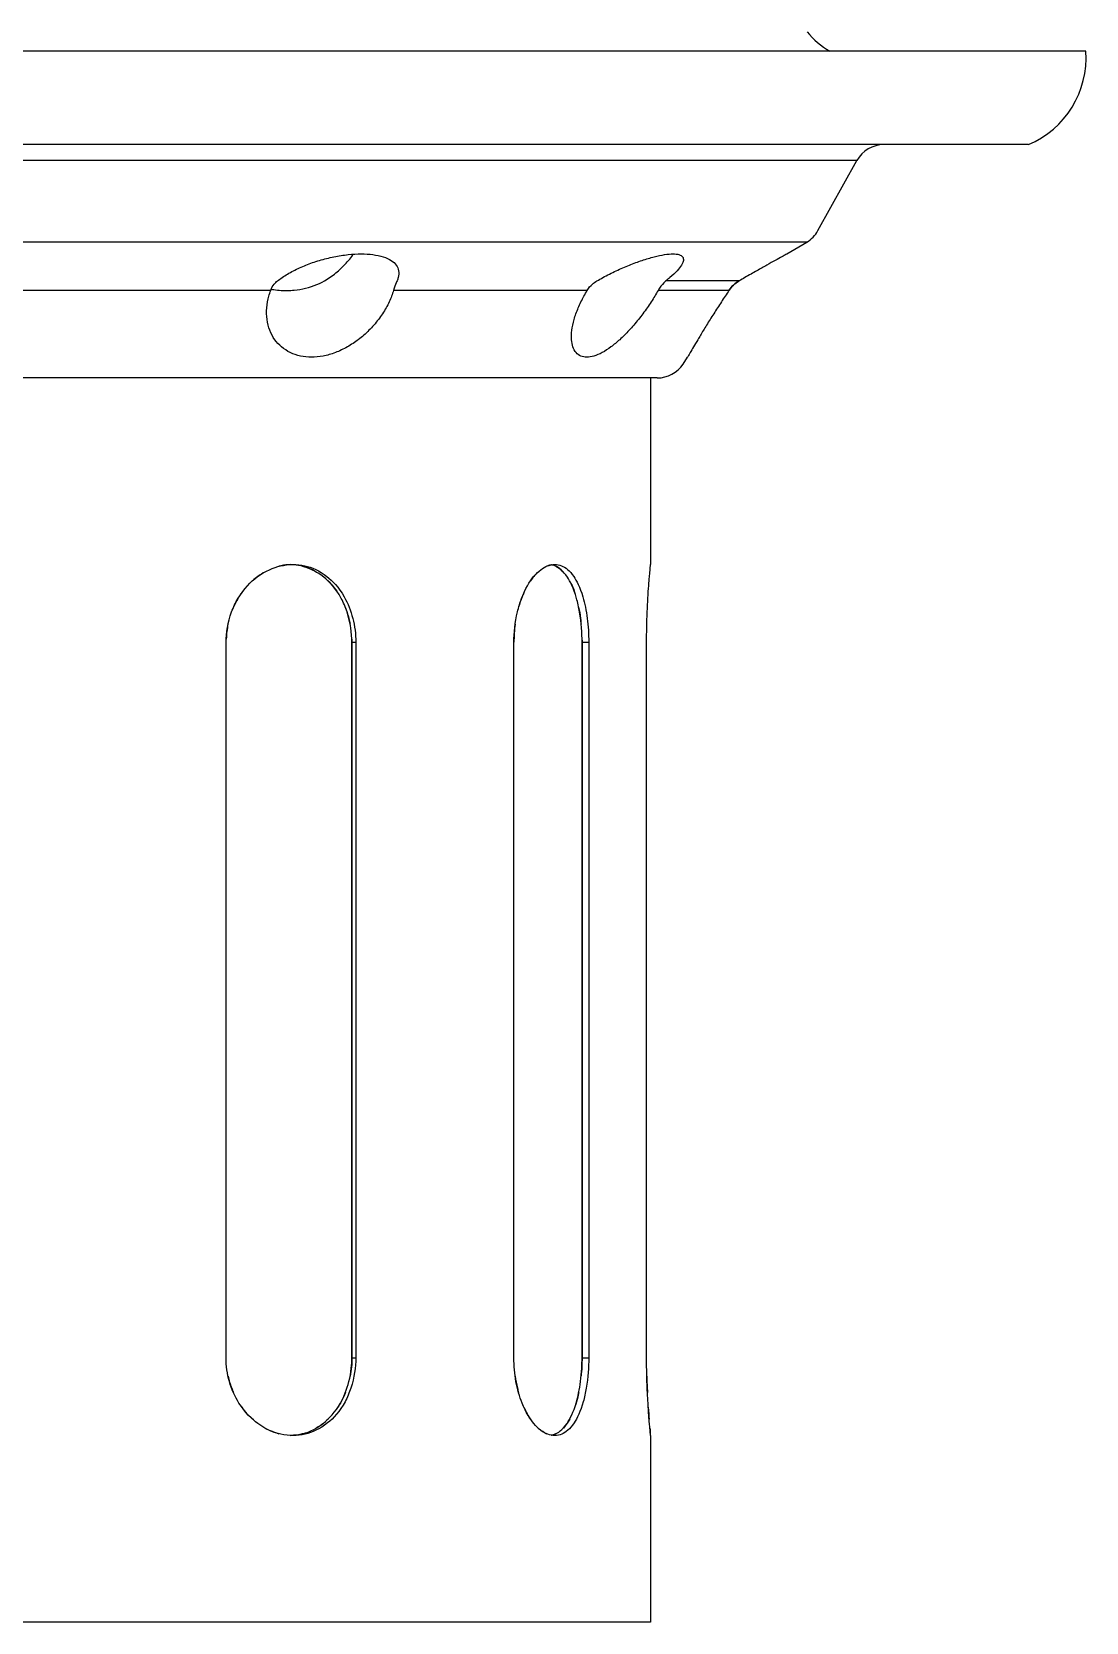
# Model space of a CAD drawing. Header units: millimetres. Extents: x 0 to 13338, y 0 to 11580.
# Drawn here: x 11753.1 to 11820.9, y 4940.7 to 5043 of the extents above; entities that cross this region are included whole.
import ezdxf

# ---------------------------------------------------------------- set-up
doc = ezdxf.new("R2010")
doc.units = ezdxf.units.MM
doc.layers.add('dwgmodels.com', color=250, linetype='Continuous')

# ---------------------------------------------------------------- blocks, each defined once
blk = doc.blocks.new('Public Light 11_side_dwgmodels.com')
at = {"color": 0}
for p, q in [((-442.61, 4330.92), (-590.61, 4330.92)), ((-442.61, 4330.92), (-590.61, 4330.92)), ((-446.32, 4324.92), (-586.91, 4324.92)), ((-446.32, 4324.92), (-586.91, 4324.92)), ((-457.35, 4323.9), (-575.88, 4323.9)), ((-457.35, 4323.9), (-575.88, 4323.9)), ((-459.85, 4319.39), (-457.35, 4323.9)), ((-460.57, 4318.65), (-572.65, 4318.65)), ((-460.57, 4318.65), (-572.65, 4318.65)), ((-461.84, 4317.89), (-460.57, 4318.65)), ((-461.84, 4317.89), (-460.57, 4318.65)), ((-464.92, 4316.16), (-469.63, 4316.16)), ((-464.92, 4316.16), (-469.63, 4316.16)), ((-495.04, 4315.55), (-512.05, 4315.55)), ((-495.04, 4315.55), (-512.05, 4315.55)), ((-474.69, 4315.55), (-487.14, 4315.55)), ((-474.69, 4315.55), (-487.14, 4315.55)), ((-465.57, 4315.55), (-470.13, 4315.55)), ((-465.57, 4315.55), (-470.13, 4315.55)), ((-468.52, 4310.81), (-468.23, 4311.25)), ((-468.52, 4310.81), (-468.23, 4311.25)), ((-470.18, 4309.92), (-563.04, 4309.92)), ((-470.18, 4309.92), (-563.04, 4309.92)), ((-470.61, 4309.92), (-470.61, 4297.92)), ((-497.91, 4246.92), (-497.91, 4292.92)), ((-497.91, 4246.92), (-497.91, 4292.92)), ((-489.82, 4292.92), (-489.57, 4292.92)), ((-489.82, 4292.92), (-489.82, 4246.92)), ((-489.82, 4246.92), (-489.82, 4292.92)), ((-489.82, 4292.92), (-489.57, 4292.92)), ((-489.82, 4246.92), (-489.82, 4292.92)), ((-489.82, 4292.92), (-489.82, 4246.92)), ((-489.57, 4292.92), (-489.57, 4246.92)), ((-489.57, 4292.92), (-489.57, 4246.92)), ((-479.4, 4246.92), (-479.4, 4292.92)), ((-479.4, 4246.92), (-479.4, 4292.92)), ((-475.02, 4292.92), (-474.59, 4292.92)), ((-475.02, 4246.92), (-475.02, 4292.92)), ((-475.02, 4292.92), (-474.59, 4292.92)), ((-475.02, 4292.92), (-475.02, 4246.92)), ((-475.02, 4246.92), (-475.02, 4292.92)), ((-475.02, 4292.92), (-475.02, 4246.92)), ((-474.59, 4292.92), (-474.59, 4246.92)), ((-474.59, 4292.92), (-474.59, 4246.92)), ((-470.87, 4246.92), (-470.87, 4292.92)), ((-470.87, 4246.92), (-470.87, 4292.92)), ((-489.82, 4246.92), (-489.57, 4246.92)), ((-489.82, 4246.92), (-489.57, 4246.92)), ((-475.02, 4246.92), (-474.59, 4246.92)), ((-475.02, 4246.92), (-474.59, 4246.92)), ((-470.61, 4241.92), (-470.61, 4229.92)), ((-470.61, 4229.92), (-562.61, 4229.92)), ((-470.61, 4229.92), (-562.61, 4229.92))]:
    blk.add_line(p, q, dxfattribs=at)
for centre, radius, start, end in [((-456.61, 4335.27), 5, 218.1668, 240.2704), ((-448.67, 4330.52), 6.07, 292.8023, 3.8326), ((-455.6, 4322.92), 2, 90, 150.9419), ((-461.6, 4320.36), 2, 300.9638, 330.9419), ((-470.18, 4311.92), 2, 270, 326.3099), ((-470.18, 4311.92), 2, 270, 326.3099)]:
    blk.add_arc(centre, radius, start, end, dxfattribs=at)
for points, knots in [([(-494.61, 4316.16), (-494.51, 4316.23), (-494.42, 4316.3), (-494.09, 4316.53), (-493.84, 4316.67), (-493.32, 4316.94), (-493.05, 4317.06), (-492.5, 4317.28), (-492.21, 4317.39), (-491.6, 4317.56), (-491.29, 4317.64), (-490.67, 4317.77), (-490.36, 4317.81), (-489.77, 4317.88), (-489.49, 4317.89), (-488.96, 4317.89), (-488.71, 4317.88), (-488.23, 4317.81), (-488.01, 4317.77), (-487.61, 4317.64), (-487.44, 4317.56), (-487.16, 4317.39), (-487.05, 4317.28), (-486.89, 4317.06), (-486.84, 4316.94), (-486.79, 4316.67), (-486.8, 4316.53), (-486.86, 4316.3), (-486.89, 4316.23), (-486.92, 4316.16)], [14.469813, 14.469813, 14.469813, 14.469813, 14.898545, 14.898545, 15.809683, 15.809683, 16.720821, 16.720821, 17.627545, 17.627545, 18.534268, 18.534268, 19.440992, 19.440992, 20.347716, 20.347716, 21.254439, 21.254439, 22.161163, 22.161163, 23.067886, 23.067886, 23.97461, 23.97461, 24.885748, 24.885748, 25.796886, 25.796886, 26.225618, 26.225618, 26.225618, 26.225618]), ([(-494.61, 4316.16), (-494.51, 4316.23), (-494.42, 4316.3), (-494.09, 4316.53), (-493.84, 4316.67), (-493.32, 4316.94), (-493.05, 4317.06), (-492.5, 4317.28), (-492.21, 4317.39), (-491.6, 4317.56), (-491.29, 4317.64), (-490.67, 4317.77), (-490.36, 4317.81), (-489.77, 4317.88), (-489.49, 4317.89), (-488.96, 4317.89), (-488.71, 4317.88), (-488.23, 4317.81), (-488.01, 4317.77), (-487.61, 4317.64), (-487.44, 4317.56), (-487.16, 4317.39), (-487.05, 4317.28), (-486.89, 4317.06), (-486.84, 4316.94), (-486.79, 4316.67), (-486.8, 4316.53), (-486.86, 4316.3), (-486.89, 4316.23), (-486.92, 4316.16)], [14.469813, 14.469813, 14.469813, 14.469813, 14.898545, 14.898545, 15.809683, 15.809683, 16.720821, 16.720821, 17.627545, 17.627545, 18.534268, 18.534268, 19.440992, 19.440992, 20.347716, 20.347716, 21.254439, 21.254439, 22.161163, 22.161163, 23.067886, 23.067886, 23.97461, 23.97461, 24.885748, 24.885748, 25.796886, 25.796886, 26.225618, 26.225618, 26.225618, 26.225618]), ([(-491.42, 4316.26), (-491.29, 4316.35), (-491.16, 4316.44), (-490.8, 4316.71), (-490.57, 4316.91), (-490.14, 4317.35), (-489.93, 4317.58), (-489.74, 4317.84), (-489.72, 4317.86), (-489.71, 4317.87)], [9.675314, 9.675314, 9.675314, 9.675314, 10.138865, 10.138865, 11.021552, 11.021552, 11.904238, 11.904238, 11.964161, 11.964161, 11.964161, 11.964161]), ([(-491.42, 4316.26), (-491.29, 4316.35), (-491.16, 4316.44), (-490.8, 4316.71), (-490.57, 4316.91), (-490.14, 4317.35), (-489.93, 4317.58), (-489.74, 4317.84), (-489.72, 4317.86), (-489.71, 4317.87)], [9.675314, 9.675314, 9.675314, 9.675314, 10.138865, 10.138865, 11.021552, 11.021552, 11.904238, 11.904238, 11.964161, 11.964161, 11.964161, 11.964161]), ([(-474.06, 4316.16), (-473.94, 4316.23), (-473.81, 4316.3), (-473.39, 4316.53), (-473.1, 4316.67), (-472.53, 4316.94), (-472.25, 4317.06), (-471.7, 4317.28), (-471.43, 4317.39), (-470.89, 4317.56), (-470.63, 4317.64), (-470.14, 4317.77), (-469.91, 4317.81), (-469.51, 4317.88), (-469.33, 4317.89), (-469.02, 4317.89), (-468.89, 4317.88), (-468.68, 4317.81), (-468.6, 4317.77), (-468.51, 4317.64), (-468.49, 4317.56), (-468.52, 4317.39), (-468.56, 4317.28), (-468.69, 4317.06), (-468.79, 4316.94), (-469.03, 4316.67), (-469.19, 4316.53), (-469.45, 4316.3), (-469.53, 4316.23), (-469.63, 4316.16)], [14.469813, 14.469813, 14.469813, 14.469813, 14.898545, 14.898545, 15.809683, 15.809683, 16.720821, 16.720821, 17.627545, 17.627545, 18.534268, 18.534268, 19.440992, 19.440992, 20.347716, 20.347716, 21.254439, 21.254439, 22.161163, 22.161163, 23.067886, 23.067886, 23.97461, 23.97461, 24.885748, 24.885748, 25.796886, 25.796886, 26.225618, 26.225618, 26.225618, 26.225618]), ([(-474.06, 4316.16), (-473.94, 4316.23), (-473.81, 4316.3), (-473.39, 4316.53), (-473.1, 4316.67), (-472.53, 4316.94), (-472.25, 4317.06), (-471.7, 4317.28), (-471.43, 4317.39), (-470.89, 4317.56), (-470.63, 4317.64), (-470.14, 4317.77), (-469.91, 4317.81), (-469.51, 4317.88), (-469.33, 4317.89), (-469.02, 4317.89), (-468.89, 4317.88), (-468.68, 4317.81), (-468.6, 4317.77), (-468.51, 4317.64), (-468.49, 4317.56), (-468.52, 4317.39), (-468.56, 4317.28), (-468.69, 4317.06), (-468.79, 4316.94), (-469.03, 4316.67), (-469.19, 4316.53), (-469.45, 4316.3), (-469.53, 4316.23), (-469.63, 4316.16)], [14.469813, 14.469813, 14.469813, 14.469813, 14.898545, 14.898545, 15.809683, 15.809683, 16.720821, 16.720821, 17.627545, 17.627545, 18.534268, 18.534268, 19.440992, 19.440992, 20.347716, 20.347716, 21.254439, 21.254439, 22.161163, 22.161163, 23.067886, 23.067886, 23.97461, 23.97461, 24.885748, 24.885748, 25.796886, 25.796886, 26.225618, 26.225618, 26.225618, 26.225618]), ([(-461.84, 4317.89), (-461.84, 4317.89), (-461.86, 4317.88), (-461.98, 4317.81), (-462.06, 4317.77), (-462.29, 4317.64), (-462.43, 4317.56), (-462.76, 4317.39), (-462.94, 4317.28), (-463.33, 4317.06), (-463.55, 4316.94), (-464.02, 4316.67), (-464.28, 4316.53), (-464.67, 4316.3), (-464.79, 4316.23), (-464.92, 4316.16)], [20.347716, 20.347716, 20.347716, 20.347716, 21.254439, 21.254439, 22.161163, 22.161163, 23.067886, 23.067886, 23.97461, 23.97461, 24.885748, 24.885748, 25.796886, 25.796886, 26.225618, 26.225618, 26.225618, 26.225618]), ([(-461.84, 4317.89), (-461.84, 4317.89), (-461.86, 4317.88), (-461.98, 4317.81), (-462.06, 4317.77), (-462.29, 4317.64), (-462.43, 4317.56), (-462.76, 4317.39), (-462.94, 4317.28), (-463.33, 4317.06), (-463.55, 4316.94), (-464.02, 4316.67), (-464.28, 4316.53), (-464.67, 4316.3), (-464.79, 4316.23), (-464.92, 4316.16)], [20.347716, 20.347716, 20.347716, 20.347716, 21.254439, 21.254439, 22.161163, 22.161163, 23.067886, 23.067886, 23.97461, 23.97461, 24.885748, 24.885748, 25.796886, 25.796886, 26.225618, 26.225618, 26.225618, 26.225618]), ([(-495.04, 4315.55), (-494.98, 4315.7), (-494.91, 4315.84), (-494.75, 4316.03), (-494.68, 4316.1), (-494.61, 4316.16)], [-4.053467, -4.053467, -4.053467, -4.053467, -3.5042451, -3.5042451, -3.1494421, -3.1494421, -3.1494421, -3.1494421]), ([(-495.04, 4315.55), (-494.98, 4315.7), (-494.91, 4315.84), (-494.75, 4316.03), (-494.68, 4316.1), (-494.61, 4316.16)], [-4.053467, -4.053467, -4.053467, -4.053467, -3.5042451, -3.5042451, -3.1494421, -3.1494421, -3.1494421, -3.1494421]), ([(-495.01, 4315.63), (-494.95, 4315.62), (-494.9, 4315.61), (-494.69, 4315.57), (-494.54, 4315.55), (-494.25, 4315.54), (-494.11, 4315.53), (-493.83, 4315.54), (-493.68, 4315.55), (-493.29, 4315.59), (-493.04, 4315.63), (-492.3, 4315.81), (-491.83, 4315.99), (-491.42, 4316.26)], [-3.843232, -3.843232, -3.843232, -3.843232, -3.643063, -3.643063, -3.106776, -3.106776, -2.67758, -2.67758, -2.206806, -2.206806, -1.480643, -1.480643, 0, 0, 0, 0]), ([(-495.01, 4315.63), (-494.95, 4315.62), (-494.9, 4315.61), (-494.69, 4315.57), (-494.54, 4315.55), (-494.25, 4315.54), (-494.11, 4315.53), (-493.83, 4315.54), (-493.68, 4315.55), (-493.29, 4315.59), (-493.04, 4315.63), (-492.3, 4315.81), (-491.83, 4315.99), (-491.42, 4316.26)], [-3.843232, -3.843232, -3.843232, -3.843232, -3.643063, -3.643063, -3.106776, -3.106776, -2.67758, -2.67758, -2.206806, -2.206806, -1.480643, -1.480643, 0, 0, 0, 0]), ([(-486.92, 4316.16), (-486.94, 4316.12), (-486.95, 4316.08), (-487.03, 4315.91), (-487.08, 4315.74), (-487.14, 4315.55)], [-0.9093199, -0.9093199, -0.9093199, -0.9093199, -0.699633, -0.699633, 0, 0, 0, 0]), ([(-486.92, 4316.16), (-486.94, 4316.12), (-486.95, 4316.08), (-487.03, 4315.91), (-487.08, 4315.74), (-487.14, 4315.55)], [-0.9093199, -0.9093199, -0.9093199, -0.9093199, -0.699633, -0.699633, 0, 0, 0, 0]), ([(-474.69, 4315.55), (-474.59, 4315.7), (-474.48, 4315.84), (-474.26, 4316.03), (-474.16, 4316.1), (-474.06, 4316.16)], [-4.053467, -4.053467, -4.053467, -4.053467, -3.5042451, -3.5042451, -3.1494421, -3.1494421, -3.1494421, -3.1494421]), ([(-474.69, 4315.55), (-474.59, 4315.7), (-474.48, 4315.84), (-474.26, 4316.03), (-474.16, 4316.1), (-474.06, 4316.16)], [-4.053467, -4.053467, -4.053467, -4.053467, -3.5042451, -3.5042451, -3.1494421, -3.1494421, -3.1494421, -3.1494421]), ([(-469.63, 4316.16), (-469.67, 4316.12), (-469.71, 4316.08), (-469.89, 4315.91), (-470.02, 4315.74), (-470.13, 4315.55)], [-0.9093199, -0.9093199, -0.9093199, -0.9093199, -0.699633, -0.699633, 0, 0, 0, 0]), ([(-469.63, 4316.16), (-469.67, 4316.12), (-469.71, 4316.08), (-469.89, 4315.91), (-470.02, 4315.74), (-470.13, 4315.55)], [-0.9093199, -0.9093199, -0.9093199, -0.9093199, -0.699633, -0.699633, 0, 0, 0, 0]), ([(-465.57, 4315.55), (-465.48, 4315.67), (-465.39, 4315.79), (-465.17, 4315.99), (-465.05, 4316.08), (-464.92, 4316.16)], [-0.9074615, -0.9074615, -0.9074615, -0.9074615, -0.4584899, -0.4584899, 0, 0, 0, 0]), ([(-465.57, 4315.55), (-465.48, 4315.67), (-465.39, 4315.79), (-465.17, 4315.99), (-465.05, 4316.08), (-464.92, 4316.16)], [-0.9074615, -0.9074615, -0.9074615, -0.9074615, -0.4584899, -0.4584899, 0, 0, 0, 0]), ([(-464.92, 4316.16), (-465.05, 4316.08), (-465.17, 4315.99), (-465.39, 4315.79), (-465.48, 4315.67), (-465.57, 4315.55)], [-0.9069538, -0.9069538, -0.9069538, -0.9069538, -0.4485006, -0.4485006, 0, 0, 0, 0]), ([(-464.92, 4316.16), (-465.05, 4316.08), (-465.17, 4315.99), (-465.39, 4315.79), (-465.48, 4315.67), (-465.57, 4315.55)], [-0.9069538, -0.9069538, -0.9069538, -0.9069538, -0.4485006, -0.4485006, 0, 0, 0, 0]), ([(-487.14, 4315.55), (-487.18, 4315.43), (-487.22, 4315.3), (-487.36, 4314.94), (-487.48, 4314.68), (-487.76, 4314.17), (-487.93, 4313.92), (-488.3, 4313.43), (-488.51, 4313.2), (-488.94, 4312.76), (-489.17, 4312.56), (-489.63, 4312.21), (-489.86, 4312.06), (-490.36, 4311.77), (-490.62, 4311.65), (-491.15, 4311.45), (-491.41, 4311.37), (-491.93, 4311.27), (-492.18, 4311.25), (-492.66, 4311.25), (-492.9, 4311.27), (-493.36, 4311.37), (-493.58, 4311.45), (-493.99, 4311.65), (-494.18, 4311.77), (-494.51, 4312.06), (-494.66, 4312.21), (-494.91, 4312.56), (-495.02, 4312.76), (-495.19, 4313.2), (-495.25, 4313.43), (-495.31, 4313.92), (-495.32, 4314.17), (-495.28, 4314.68), (-495.23, 4314.94), (-495.16, 4315.18), (-495.13, 4315.3), (-495.09, 4315.43), (-495.04, 4315.55)], [-14.134817, -14.134817, -14.134817, -14.134817, -13.697975, -13.697975, -12.813723, -12.813723, -11.929471, -11.929471, -11.045219, -11.045219, -10.160967, -10.160967, -9.332972, -9.332972, -8.504977, -8.504977, -7.676982, -7.676982, -6.848987, -6.848987, -6.020992, -6.020992, -5.192997, -5.192997, -4.365002, -4.365002, -3.537007, -3.537007, -2.652756, -2.652756, -1.768504, -1.768504, -0.884252, -0.884252, 0, 0, 0, 0.436843, 0.436843, 0.436843, 0.436843]), ([(-487.14, 4315.55), (-487.18, 4315.43), (-487.22, 4315.3), (-487.36, 4314.94), (-487.48, 4314.68), (-487.76, 4314.17), (-487.93, 4313.92), (-488.3, 4313.43), (-488.51, 4313.2), (-488.94, 4312.76), (-489.17, 4312.56), (-489.63, 4312.21), (-489.86, 4312.06), (-490.36, 4311.77), (-490.62, 4311.65), (-491.15, 4311.45), (-491.41, 4311.37), (-491.93, 4311.27), (-492.18, 4311.25), (-492.66, 4311.25), (-492.9, 4311.27), (-493.36, 4311.37), (-493.58, 4311.45), (-493.99, 4311.65), (-494.18, 4311.77), (-494.51, 4312.06), (-494.66, 4312.21), (-494.91, 4312.56), (-495.02, 4312.76), (-495.19, 4313.2), (-495.25, 4313.43), (-495.31, 4313.92), (-495.32, 4314.17), (-495.28, 4314.68), (-495.23, 4314.94), (-495.16, 4315.18), (-495.13, 4315.3), (-495.09, 4315.43), (-495.04, 4315.55)], [-14.134817, -14.134817, -14.134817, -14.134817, -13.697975, -13.697975, -12.813723, -12.813723, -11.929471, -11.929471, -11.045219, -11.045219, -10.160967, -10.160967, -9.332972, -9.332972, -8.504977, -8.504977, -7.676982, -7.676982, -6.848987, -6.848987, -6.020992, -6.020992, -5.192997, -5.192997, -4.365002, -4.365002, -3.537007, -3.537007, -2.652756, -2.652756, -1.768504, -1.768504, -0.884252, -0.884252, 0, 0, 0, 0.436843, 0.436843, 0.436843, 0.436843]), ([(-470.13, 4315.55), (-470.2, 4315.43), (-470.27, 4315.3), (-470.49, 4314.94), (-470.65, 4314.68), (-471.01, 4314.17), (-471.2, 4313.92), (-471.59, 4313.43), (-471.79, 4313.2), (-472.19, 4312.76), (-472.4, 4312.56), (-472.78, 4312.21), (-472.97, 4312.06), (-473.35, 4311.77), (-473.54, 4311.65), (-473.91, 4311.45), (-474.09, 4311.37), (-474.42, 4311.27), (-474.57, 4311.25), (-474.85, 4311.25), (-474.98, 4311.27), (-475.21, 4311.37), (-475.32, 4311.45), (-475.49, 4311.65), (-475.56, 4311.77), (-475.65, 4312.06), (-475.68, 4312.21), (-475.71, 4312.56), (-475.7, 4312.76), (-475.64, 4313.2), (-475.6, 4313.43), (-475.46, 4313.92), (-475.37, 4314.17), (-475.15, 4314.68), (-475.03, 4314.94), (-474.9, 4315.18), (-474.83, 4315.3), (-474.76, 4315.43), (-474.69, 4315.55)], [-14.134817, -14.134817, -14.134817, -14.134817, -13.697975, -13.697975, -12.813723, -12.813723, -11.929471, -11.929471, -11.045219, -11.045219, -10.160967, -10.160967, -9.332972, -9.332972, -8.504977, -8.504977, -7.676982, -7.676982, -6.848987, -6.848987, -6.020992, -6.020992, -5.192997, -5.192997, -4.365002, -4.365002, -3.537007, -3.537007, -2.652756, -2.652756, -1.768504, -1.768504, -0.884252, -0.884252, 0, 0, 0, 0.436843, 0.436843, 0.436843, 0.436843]), ([(-470.13, 4315.55), (-470.2, 4315.43), (-470.27, 4315.3), (-470.49, 4314.94), (-470.65, 4314.68), (-471.01, 4314.17), (-471.2, 4313.92), (-471.59, 4313.43), (-471.79, 4313.2), (-472.19, 4312.76), (-472.4, 4312.56), (-472.78, 4312.21), (-472.97, 4312.06), (-473.35, 4311.77), (-473.54, 4311.65), (-473.91, 4311.45), (-474.09, 4311.37), (-474.42, 4311.27), (-474.57, 4311.25), (-474.85, 4311.25), (-474.98, 4311.27), (-475.21, 4311.37), (-475.32, 4311.45), (-475.49, 4311.65), (-475.56, 4311.77), (-475.65, 4312.06), (-475.68, 4312.21), (-475.71, 4312.56), (-475.7, 4312.76), (-475.64, 4313.2), (-475.6, 4313.43), (-475.46, 4313.92), (-475.37, 4314.17), (-475.15, 4314.68), (-475.03, 4314.94), (-474.9, 4315.18), (-474.83, 4315.3), (-474.76, 4315.43), (-474.69, 4315.55)], [-14.134817, -14.134817, -14.134817, -14.134817, -13.697975, -13.697975, -12.813723, -12.813723, -11.929471, -11.929471, -11.045219, -11.045219, -10.160967, -10.160967, -9.332972, -9.332972, -8.504977, -8.504977, -7.676982, -7.676982, -6.848987, -6.848987, -6.020992, -6.020992, -5.192997, -5.192997, -4.365002, -4.365002, -3.537007, -3.537007, -2.652756, -2.652756, -1.768504, -1.768504, -0.884252, -0.884252, 0, 0, 0, 0.436843, 0.436843, 0.436843, 0.436843]), ([(-465.57, 4315.55), (-465.65, 4315.43), (-465.73, 4315.3), (-465.98, 4314.94), (-466.14, 4314.68), (-466.47, 4314.17), (-466.63, 4313.92), (-466.94, 4313.43), (-467.08, 4313.2), (-467.35, 4312.76), (-467.47, 4312.56), (-467.67, 4312.21), (-467.77, 4312.06), (-467.93, 4311.77), (-468, 4311.65), (-468.12, 4311.45), (-468.16, 4311.37), (-468.22, 4311.27), (-468.23, 4311.25), (-468.23, 4311.25)], [-14.134817, -14.134817, -14.134817, -14.134817, -13.697975, -13.697975, -12.813723, -12.813723, -11.929471, -11.929471, -11.045219, -11.045219, -10.160967, -10.160967, -9.332972, -9.332972, -8.504977, -8.504977, -7.676982, -7.676982, -6.848987, -6.848987, -6.848987, -6.848987]), ([(-465.57, 4315.55), (-465.65, 4315.43), (-465.73, 4315.3), (-465.98, 4314.94), (-466.14, 4314.68), (-466.47, 4314.17), (-466.63, 4313.92), (-466.94, 4313.43), (-467.08, 4313.2), (-467.35, 4312.76), (-467.47, 4312.56), (-467.67, 4312.21), (-467.77, 4312.06), (-467.93, 4311.77), (-468, 4311.65), (-468.12, 4311.45), (-468.16, 4311.37), (-468.22, 4311.27), (-468.23, 4311.25), (-468.23, 4311.25)], [-14.134817, -14.134817, -14.134817, -14.134817, -13.697975, -13.697975, -12.813723, -12.813723, -11.929471, -11.929471, -11.045219, -11.045219, -10.160967, -10.160967, -9.332972, -9.332972, -8.504977, -8.504977, -7.676982, -7.676982, -6.848987, -6.848987, -6.848987, -6.848987]), ([(-497.91, 4292.92), (-497.91, 4293.53), (-497.81, 4294.2), (-497.44, 4295.18), (-497.3, 4295.48), (-496.76, 4296.38), (-496.32, 4296.82), (-495.38, 4297.53), (-494.85, 4297.73), (-493.89, 4297.95), (-493.36, 4297.95), (-492.4, 4297.74), (-491.91, 4297.53), (-491.09, 4296.89), (-490.67, 4296.48), (-490.07, 4295.42), (-489.89, 4294.95), (-489.64, 4293.96), (-489.57, 4293.44), (-489.57, 4292.92)], [0, 0, 0, 0, 1.816147, 1.816147, 2.643576, 2.643576, 4.503274, 4.503274, 7.026652, 7.026652, 10.029938, 10.029938, 12.68358, 12.68358, 14.53656, 14.53656, 15.7687, 15.7687, 17.012653, 17.012653, 17.012653, 17.012653]), ([(-497.91, 4292.92), (-497.91, 4293.53), (-497.81, 4294.2), (-497.44, 4295.18), (-497.3, 4295.48), (-496.76, 4296.38), (-496.32, 4296.82), (-495.38, 4297.53), (-494.85, 4297.73), (-493.89, 4297.95), (-493.36, 4297.95), (-492.4, 4297.74), (-491.91, 4297.53), (-491.09, 4296.89), (-490.67, 4296.48), (-490.07, 4295.42), (-489.89, 4294.95), (-489.64, 4293.96), (-489.57, 4293.44), (-489.57, 4292.92)], [0, 0, 0, 0, 1.816147, 1.816147, 2.643576, 2.643576, 4.503274, 4.503274, 7.026652, 7.026652, 10.029938, 10.029938, 12.68358, 12.68358, 14.53656, 14.53656, 15.7687, 15.7687, 17.012653, 17.012653, 17.012653, 17.012653]), ([(-493.74, 4297.92), (-493.95, 4297.91), (-494.17, 4297.89), (-494.43, 4297.83), (-494.48, 4297.82), (-494.52, 4297.81)], [8.79462, 8.79462, 8.79462, 8.79462, 10.029938, 10.029938, 10.293591, 10.293591, 10.293591, 10.293591]), ([(-493.74, 4297.92), (-493.95, 4297.91), (-494.17, 4297.89), (-494.43, 4297.83), (-494.48, 4297.82), (-494.52, 4297.81)], [8.79462, 8.79462, 8.79462, 8.79462, 10.029938, 10.029938, 10.293591, 10.293591, 10.293591, 10.293591]), ([(-489.82, 4292.92), (-489.82, 4293.5), (-489.9, 4294.17), (-490.24, 4295.18), (-490.36, 4295.47), (-490.87, 4296.41), (-491.29, 4296.84), (-492.11, 4297.5), (-492.61, 4297.72), (-493.3, 4297.88), (-493.52, 4297.91), (-493.74, 4297.92)], [0, 0, 0, 0, 1.73495, 1.73495, 2.500605, 2.500605, 4.321079, 4.321079, 6.813884, 6.813884, 7.945697, 7.945697, 7.945697, 7.945697]), ([(-489.82, 4292.92), (-489.82, 4293.5), (-489.9, 4294.17), (-490.24, 4295.18), (-490.36, 4295.47), (-490.87, 4296.41), (-491.29, 4296.84), (-492.11, 4297.5), (-492.61, 4297.72), (-493.3, 4297.88), (-493.52, 4297.91), (-493.74, 4297.92)], [0, 0, 0, 0, 1.73495, 1.73495, 2.500605, 2.500605, 4.321079, 4.321079, 6.813884, 6.813884, 7.945697, 7.945697, 7.945697, 7.945697]), ([(-479.4, 4292.92), (-479.4, 4293.53), (-479.34, 4294.2), (-479.1, 4295.18), (-479.01, 4295.48), (-478.67, 4296.38), (-478.4, 4296.82), (-477.82, 4297.53), (-477.5, 4297.73), (-476.93, 4297.95), (-476.63, 4297.95), (-476.09, 4297.74), (-475.81, 4297.53), (-475.38, 4296.89), (-475.15, 4296.48), (-474.84, 4295.42), (-474.75, 4294.95), (-474.62, 4293.96), (-474.59, 4293.44), (-474.59, 4292.92)], [0, 0, 0, 0, 1.816147, 1.816147, 2.643576, 2.643576, 4.503274, 4.503274, 7.026652, 7.026652, 10.029938, 10.029938, 12.68358, 12.68358, 14.53656, 14.53656, 15.7687, 15.7687, 17.012653, 17.012653, 17.012653, 17.012653]), ([(-479.4, 4292.92), (-479.4, 4293.53), (-479.34, 4294.2), (-479.1, 4295.18), (-479.01, 4295.48), (-478.67, 4296.38), (-478.4, 4296.82), (-477.82, 4297.53), (-477.5, 4297.73), (-476.93, 4297.95), (-476.63, 4297.95), (-476.09, 4297.74), (-475.81, 4297.53), (-475.38, 4296.89), (-475.15, 4296.48), (-474.84, 4295.42), (-474.75, 4294.95), (-474.62, 4293.96), (-474.59, 4293.44), (-474.59, 4292.92)], [0, 0, 0, 0, 1.816147, 1.816147, 2.643576, 2.643576, 4.503274, 4.503274, 7.026652, 7.026652, 10.029938, 10.029938, 12.68358, 12.68358, 14.53656, 14.53656, 15.7687, 15.7687, 17.012653, 17.012653, 17.012653, 17.012653]), ([(-476.99, 4297.9), (-477.07, 4297.89), (-477.15, 4297.87), (-477.25, 4297.83), (-477.28, 4297.82), (-477.31, 4297.81)], [9.274789, 9.274789, 9.274789, 9.274789, 10.029938, 10.029938, 10.293591, 10.293591, 10.293591, 10.293591]), ([(-476.99, 4297.9), (-477.07, 4297.89), (-477.15, 4297.87), (-477.25, 4297.83), (-477.28, 4297.82), (-477.31, 4297.81)], [9.274789, 9.274789, 9.274789, 9.274789, 10.029938, 10.029938, 10.293591, 10.293591, 10.293591, 10.293591]), ([(-475.02, 4292.92), (-475.02, 4293.5), (-475.06, 4294.17), (-475.23, 4295.18), (-475.3, 4295.47), (-475.56, 4296.41), (-475.78, 4296.84), (-476.22, 4297.5), (-476.5, 4297.72), (-476.84, 4297.87), (-476.92, 4297.89), (-477, 4297.9)], [0, 0, 0, 0, 1.73495, 1.73495, 2.500605, 2.500605, 4.321079, 4.321079, 6.813884, 6.813884, 7.518814, 7.518814, 7.518814, 7.518814]), ([(-475.02, 4292.92), (-475.02, 4293.5), (-475.06, 4294.17), (-475.23, 4295.18), (-475.3, 4295.47), (-475.56, 4296.41), (-475.78, 4296.84), (-476.22, 4297.5), (-476.5, 4297.72), (-476.84, 4297.87), (-476.92, 4297.89), (-477, 4297.9)], [0, 0, 0, 0, 1.73495, 1.73495, 2.500605, 2.500605, 4.321079, 4.321079, 6.813884, 6.813884, 7.518814, 7.518814, 7.518814, 7.518814]), ([(-470.87, 4292.92), (-470.87, 4293.53), (-470.85, 4294.2), (-470.82, 4295.18), (-470.8, 4295.48), (-470.75, 4296.38), (-470.71, 4296.82), (-470.65, 4297.53), (-470.63, 4297.73), (-470.62, 4297.89), (-470.61, 4297.92), (-470.61, 4297.92)], [0, 0, 0, 0, 1.816147, 1.816147, 2.643576, 2.643576, 4.503274, 4.503274, 7.026652, 7.026652, 8.554863, 8.554863, 8.554863, 8.554863]), ([(-470.87, 4292.92), (-470.87, 4293.53), (-470.85, 4294.2), (-470.82, 4295.18), (-470.8, 4295.48), (-470.75, 4296.38), (-470.71, 4296.82), (-470.65, 4297.53), (-470.63, 4297.73), (-470.62, 4297.89), (-470.61, 4297.92), (-470.61, 4297.92)], [0, 0, 0, 0, 1.816147, 1.816147, 2.643576, 2.643576, 4.503274, 4.503274, 7.026652, 7.026652, 8.552907, 8.552907, 8.552907, 8.552907]), ([(-495.42, 4297.44), (-495.57, 4297.36), (-495.72, 4297.27), (-495.98, 4297.08), (-496.09, 4296.99), (-496.21, 4296.88)], [11.900946, 11.900946, 11.900946, 11.900946, 12.68358, 12.68358, 13.230798, 13.230798, 13.230798, 13.230798]), ([(-495.42, 4297.44), (-495.57, 4297.36), (-495.72, 4297.27), (-495.98, 4297.08), (-496.09, 4296.99), (-496.21, 4296.88)], [11.900946, 11.900946, 11.900946, 11.900946, 12.68358, 12.68358, 13.230798, 13.230798, 13.230798, 13.230798]), ([(-477.85, 4297.44), (-477.94, 4297.36), (-478.03, 4297.27), (-478.19, 4297.08), (-478.26, 4296.99), (-478.33, 4296.88)], [11.900946, 11.900946, 11.900946, 11.900946, 12.68358, 12.68358, 13.230798, 13.230798, 13.230798, 13.230798]), ([(-477.85, 4297.44), (-477.94, 4297.36), (-478.03, 4297.27), (-478.19, 4297.08), (-478.26, 4296.99), (-478.33, 4296.88)], [11.900946, 11.900946, 11.900946, 11.900946, 12.68358, 12.68358, 13.230798, 13.230798, 13.230798, 13.230798]), ([(-496.91, 4296.09), (-496.97, 4296.01), (-497.03, 4295.93), (-497.21, 4295.63), (-497.33, 4295.42), (-497.43, 4295.19)], [14.2814202, 14.2814202, 14.2814202, 14.2814202, 14.5365596, 14.5365596, 15.1403525, 15.1403525, 15.1403525, 15.1403525]), ([(-496.91, 4296.09), (-496.97, 4296.01), (-497.03, 4295.93), (-497.21, 4295.63), (-497.33, 4295.42), (-497.43, 4295.19)], [14.2814202, 14.2814202, 14.2814202, 14.2814202, 14.5365596, 14.5365596, 15.1403525, 15.1403525, 15.1403525, 15.1403525]), ([(-478.77, 4296.09), (-478.8, 4296.01), (-478.84, 4295.93), (-478.96, 4295.63), (-479.03, 4295.42), (-479.1, 4295.19)], [14.2814202, 14.2814202, 14.2814202, 14.2814202, 14.5365596, 14.5365596, 15.1403525, 15.1403525, 15.1403525, 15.1403525]), ([(-478.77, 4296.09), (-478.8, 4296.01), (-478.84, 4295.93), (-478.96, 4295.63), (-479.03, 4295.42), (-479.1, 4295.19)], [14.2814202, 14.2814202, 14.2814202, 14.2814202, 14.5365596, 14.5365596, 15.1403525, 15.1403525, 15.1403525, 15.1403525]), ([(-490.25, 4295.19), (-490.16, 4294.95), (-490.08, 4294.71), (-489.98, 4294.33), (-489.95, 4294.21), (-489.93, 4294.09)], [12.9732772, 12.9732772, 12.9732772, 12.9732772, 13.445975, 13.445975, 13.6830368, 13.6830368, 13.6830368, 13.6830368]), ([(-490.25, 4295.19), (-490.16, 4294.95), (-490.08, 4294.71), (-489.98, 4294.33), (-489.95, 4294.21), (-489.93, 4294.09)], [12.9732772, 12.9732772, 12.9732772, 12.9732772, 13.445975, 13.445975, 13.6830368, 13.6830368, 13.6830368, 13.6830368]), ([(-475.24, 4295.19), (-475.19, 4294.95), (-475.15, 4294.71), (-475.1, 4294.33), (-475.09, 4294.21), (-475.08, 4294.09)], [12.9732772, 12.9732772, 12.9732772, 12.9732772, 13.445975, 13.445975, 13.6830368, 13.6830368, 13.6830368, 13.6830368]), ([(-475.24, 4295.19), (-475.19, 4294.95), (-475.15, 4294.71), (-475.1, 4294.33), (-475.09, 4294.21), (-475.08, 4294.09)], [12.9732772, 12.9732772, 12.9732772, 12.9732772, 13.445975, 13.445975, 13.6830368, 13.6830368, 13.6830368, 13.6830368]), ([(-489.57, 4246.92), (-489.57, 4246.32), (-489.66, 4245.65), (-489.99, 4244.67), (-490.11, 4244.37), (-490.6, 4243.47), (-491.01, 4243.03), (-491.89, 4242.32), (-492.39, 4242.12), (-493.33, 4241.89), (-493.86, 4241.89), (-494.85, 4242.11), (-495.36, 4242.32), (-496.23, 4242.96), (-496.68, 4243.37), (-497.35, 4244.43), (-497.56, 4244.9), (-497.84, 4245.89), (-497.91, 4246.41), (-497.91, 4246.92)], [0, 0, 0, 0, 1.816147, 1.816147, 2.643576, 2.643576, 4.503274, 4.503274, 7.026652, 7.026652, 10.029938, 10.029938, 12.68358, 12.68358, 14.536559, 14.536559, 15.768699, 15.768699, 17.012653, 17.012653, 17.012653, 17.012653]), ([(-489.57, 4246.92), (-489.57, 4246.32), (-489.66, 4245.65), (-489.99, 4244.67), (-490.11, 4244.37), (-490.6, 4243.47), (-491.01, 4243.03), (-491.89, 4242.32), (-492.39, 4242.12), (-493.33, 4241.89), (-493.86, 4241.89), (-494.85, 4242.11), (-495.36, 4242.32), (-496.23, 4242.96), (-496.68, 4243.37), (-497.35, 4244.43), (-497.56, 4244.9), (-497.84, 4245.89), (-497.91, 4246.41), (-497.91, 4246.92)], [0, 0, 0, 0, 1.816147, 1.816147, 2.643576, 2.643576, 4.503274, 4.503274, 7.026652, 7.026652, 10.029938, 10.029938, 12.68358, 12.68358, 14.536559, 14.536559, 15.768699, 15.768699, 17.012653, 17.012653, 17.012653, 17.012653]), ([(-493.74, 4241.93), (-493.52, 4241.93), (-493.3, 4241.96), (-492.75, 4242.09), (-492.23, 4242.26), (-491.28, 4243.01), (-490.89, 4243.43), (-490.32, 4244.43), (-490.14, 4244.9), (-489.86, 4246), (-489.82, 4246.54), (-489.82, 4246.92)], [8.371252, 8.371252, 8.371252, 8.371252, 9.481779, 9.481779, 11.265532, 11.265532, 12.52224, 12.52224, 13.445975, 13.445975, 14.59366, 14.59366, 14.59366, 14.59366]), ([(-493.74, 4241.93), (-493.52, 4241.93), (-493.3, 4241.96), (-492.75, 4242.09), (-492.23, 4242.26), (-491.28, 4243.01), (-490.89, 4243.43), (-490.32, 4244.43), (-490.14, 4244.9), (-489.86, 4246), (-489.82, 4246.54), (-489.82, 4246.92)], [8.371252, 8.371252, 8.371252, 8.371252, 9.481779, 9.481779, 11.265532, 11.265532, 12.52224, 12.52224, 13.445975, 13.445975, 14.59366, 14.59366, 14.59366, 14.59366]), ([(-474.59, 4246.92), (-474.59, 4246.32), (-474.63, 4245.65), (-474.8, 4244.67), (-474.86, 4244.37), (-475.12, 4243.47), (-475.33, 4243.03), (-475.8, 4242.32), (-476.08, 4242.12), (-476.61, 4241.89), (-476.92, 4241.89), (-477.5, 4242.11), (-477.81, 4242.32), (-478.34, 4242.96), (-478.62, 4243.37), (-479.04, 4244.43), (-479.18, 4244.9), (-479.36, 4245.89), (-479.4, 4246.41), (-479.4, 4246.92)], [0, 0, 0, 0, 1.816147, 1.816147, 2.643576, 2.643576, 4.503274, 4.503274, 7.026652, 7.026652, 10.029938, 10.029938, 12.68358, 12.68358, 14.536559, 14.536559, 15.768699, 15.768699, 17.012653, 17.012653, 17.012653, 17.012653]), ([(-474.59, 4246.92), (-474.59, 4246.32), (-474.63, 4245.65), (-474.8, 4244.67), (-474.86, 4244.37), (-475.12, 4243.47), (-475.33, 4243.03), (-475.8, 4242.32), (-476.08, 4242.12), (-476.61, 4241.89), (-476.92, 4241.89), (-477.5, 4242.11), (-477.81, 4242.32), (-478.34, 4242.96), (-478.62, 4243.37), (-479.04, 4244.43), (-479.18, 4244.9), (-479.36, 4245.89), (-479.4, 4246.41), (-479.4, 4246.92)], [0, 0, 0, 0, 1.816147, 1.816147, 2.643576, 2.643576, 4.503274, 4.503274, 7.026652, 7.026652, 10.029938, 10.029938, 12.68358, 12.68358, 14.536559, 14.536559, 15.768699, 15.768699, 17.012653, 17.012653, 17.012653, 17.012653]), ([(-476.99, 4241.94), (-476.92, 4241.96), (-476.84, 4241.98), (-476.58, 4242.09), (-476.28, 4242.26), (-475.78, 4243.01), (-475.57, 4243.43), (-475.28, 4244.43), (-475.18, 4244.9), (-475.04, 4246), (-475.02, 4246.54), (-475.02, 4246.92)], [8.796505, 8.796505, 8.796505, 8.796505, 9.481779, 9.481779, 11.265532, 11.265532, 12.52224, 12.52224, 13.445975, 13.445975, 14.59366, 14.59366, 14.59366, 14.59366]), ([(-476.99, 4241.94), (-476.92, 4241.96), (-476.84, 4241.98), (-476.58, 4242.09), (-476.28, 4242.26), (-475.78, 4243.01), (-475.57, 4243.43), (-475.28, 4244.43), (-475.18, 4244.9), (-475.04, 4246), (-475.02, 4246.54), (-475.02, 4246.92)], [8.796505, 8.796505, 8.796505, 8.796505, 9.481779, 9.481779, 11.265532, 11.265532, 12.52224, 12.52224, 13.445975, 13.445975, 14.59366, 14.59366, 14.59366, 14.59366]), ([(-470.61, 4241.92), (-470.61, 4241.92), (-470.62, 4241.95), (-470.63, 4242.11), (-470.65, 4242.32), (-470.71, 4242.96), (-470.74, 4243.37), (-470.8, 4244.43), (-470.83, 4244.9), (-470.86, 4245.89), (-470.87, 4246.41), (-470.87, 4246.92)], [8.554872, 8.554872, 8.554872, 8.554872, 10.029938, 10.029938, 12.68358, 12.68358, 14.536559, 14.536559, 15.768699, 15.768699, 17.012653, 17.012653, 17.012653, 17.012653]), ([(-470.61, 4241.92), (-470.61, 4241.92), (-470.62, 4241.95), (-470.63, 4242.11), (-470.65, 4242.32), (-470.71, 4242.96), (-470.74, 4243.37), (-470.8, 4244.43), (-470.83, 4244.9), (-470.86, 4245.89), (-470.87, 4246.41), (-470.87, 4246.92)], [8.554872, 8.554872, 8.554872, 8.554872, 10.029938, 10.029938, 12.68358, 12.68358, 14.536559, 14.536559, 15.768699, 15.768699, 17.012653, 17.012653, 17.012653, 17.012653]), ([(-497.78, 4245.73), (-497.73, 4245.48), (-497.65, 4245.23), (-497.52, 4244.88), (-497.48, 4244.78), (-497.44, 4244.69)], [1.1367353, 1.1367353, 1.1367353, 1.1367353, 1.8161474, 1.8161474, 2.0775336, 2.0775336, 2.0775336, 2.0775336]), ([(-497.78, 4245.73), (-497.73, 4245.48), (-497.65, 4245.23), (-497.52, 4244.88), (-497.48, 4244.78), (-497.44, 4244.69)], [1.1367353, 1.1367353, 1.1367353, 1.1367353, 1.8161474, 1.8161474, 2.0775336, 2.0775336, 2.0775336, 2.0775336]), ([(-479.32, 4245.73), (-479.28, 4245.48), (-479.24, 4245.23), (-479.15, 4244.88), (-479.13, 4244.78), (-479.1, 4244.69)], [1.1367353, 1.1367353, 1.1367353, 1.1367353, 1.8161474, 1.8161474, 2.0775336, 2.0775336, 2.0775336, 2.0775336]), ([(-479.32, 4245.73), (-479.28, 4245.48), (-479.24, 4245.23), (-479.15, 4244.88), (-479.13, 4244.78), (-479.1, 4244.69)], [1.1367353, 1.1367353, 1.1367353, 1.1367353, 1.8161474, 1.8161474, 2.0775336, 2.0775336, 2.0775336, 2.0775336]), ([(-470.85, 4245.73), (-470.85, 4245.48), (-470.84, 4245.23), (-470.82, 4244.88), (-470.82, 4244.78), (-470.82, 4244.69)], [1.1367352, 1.1367352, 1.1367352, 1.1367352, 1.8161474, 1.8161474, 2.0775337, 2.0775337, 2.0775337, 2.0775337]), ([(-470.85, 4245.73), (-470.85, 4245.48), (-470.84, 4245.23), (-470.82, 4244.88), (-470.82, 4244.78), (-470.82, 4244.69)], [1.1367352, 1.1367352, 1.1367352, 1.1367352, 1.8161474, 1.8161474, 2.0775337, 2.0775337, 2.0775337, 2.0775337]), ([(-490.24, 4244.69), (-490.32, 4244.48), (-490.41, 4244.29), (-490.58, 4243.97), (-490.65, 4243.85), (-490.72, 4243.74)], [1.9800636, 1.9800636, 1.9800636, 1.9800636, 2.5006054, 2.5006054, 2.8509483, 2.8509483, 2.8509483, 2.8509483]), ([(-490.24, 4244.69), (-490.32, 4244.48), (-490.41, 4244.29), (-490.58, 4243.97), (-490.65, 4243.85), (-490.72, 4243.74)], [1.9800636, 1.9800636, 1.9800636, 1.9800636, 2.5006054, 2.5006054, 2.8509483, 2.8509483, 2.8509483, 2.8509483]), ([(-475.23, 4244.69), (-475.28, 4244.48), (-475.32, 4244.29), (-475.41, 4243.97), (-475.45, 4243.85), (-475.48, 4243.74)], [1.9800636, 1.9800636, 1.9800636, 1.9800636, 2.5006054, 2.5006054, 2.8509483, 2.8509483, 2.8509483, 2.8509483]), ([(-475.23, 4244.69), (-475.28, 4244.48), (-475.32, 4244.29), (-475.41, 4243.97), (-475.45, 4243.85), (-475.48, 4243.74)], [1.9800636, 1.9800636, 1.9800636, 1.9800636, 2.5006054, 2.5006054, 2.8509483, 2.8509483, 2.8509483, 2.8509483]), ([(-491.35, 4242.98), (-491.45, 4242.89), (-491.54, 4242.8), (-491.79, 4242.6), (-491.95, 4242.49), (-492.11, 4242.4)], [3.843603, 3.843603, 3.843603, 3.843603, 4.321079, 4.321079, 5.146881, 5.146881, 5.146881, 5.146881]), ([(-491.35, 4242.98), (-491.45, 4242.89), (-491.54, 4242.8), (-491.79, 4242.6), (-491.95, 4242.49), (-492.11, 4242.4)], [3.843603, 3.843603, 3.843603, 3.843603, 4.321079, 4.321079, 5.146881, 5.146881, 5.146881, 5.146881]), ([(-475.81, 4242.98), (-475.87, 4242.89), (-475.92, 4242.8), (-476.05, 4242.6), (-476.14, 4242.49), (-476.22, 4242.4)], [3.843603, 3.843603, 3.843603, 3.843603, 4.321079, 4.321079, 5.146881, 5.146881, 5.146881, 5.146881]), ([(-475.81, 4242.98), (-475.87, 4242.89), (-475.92, 4242.8), (-476.05, 4242.6), (-476.14, 4242.49), (-476.22, 4242.4)], [3.843603, 3.843603, 3.843603, 3.843603, 4.321079, 4.321079, 5.146881, 5.146881, 5.146881, 5.146881]), ([(-492.96, 4242.04), (-493, 4242.03), (-493.04, 4242.02), (-493.3, 4241.96), (-493.52, 4241.93), (-493.74, 4241.93)], [6.599777, 6.599777, 6.599777, 6.599777, 6.813884, 6.813884, 7.944132, 7.944132, 7.944132, 7.944132]), ([(-492.96, 4242.04), (-493, 4242.03), (-493.04, 4242.02), (-493.3, 4241.96), (-493.52, 4241.93), (-493.74, 4241.93)], [6.599777, 6.599777, 6.599777, 6.599777, 6.813884, 6.813884, 7.944132, 7.944132, 7.944132, 7.944132]), ([(-476.69, 4242.04), (-476.72, 4242.03), (-476.74, 4242.02), (-476.84, 4241.98), (-476.92, 4241.96), (-476.99, 4241.94)], [6.5997769, 6.5997769, 6.5997769, 6.5997769, 6.8138844, 6.8138844, 7.5178569, 7.5178569, 7.5178569, 7.5178569]), ([(-476.69, 4242.04), (-476.72, 4242.03), (-476.74, 4242.02), (-476.84, 4241.98), (-476.92, 4241.96), (-476.99, 4241.94)], [6.5997769, 6.5997769, 6.5997769, 6.5997769, 6.8138844, 6.8138844, 7.5178569, 7.5178569, 7.5178569, 7.5178569])]:
    blk.add_open_spline(points, degree=3, knots=knots, dxfattribs=at)
for points in [[(-492.97, 4297.81), (-492.73, 4297.74), (-492.43, 4297.63), (-492.1, 4297.44)], [(-492.97, 4297.81), (-492.73, 4297.74), (-492.43, 4297.63), (-492.1, 4297.44)], [(-476.7, 4297.81), (-476.57, 4297.74), (-476.4, 4297.63), (-476.22, 4297.44)], [(-476.7, 4297.81), (-476.57, 4297.74), (-476.4, 4297.63), (-476.22, 4297.44)], [(-491.36, 4296.88), (-491.14, 4296.66), (-490.92, 4296.4), (-490.72, 4296.09)], [(-491.36, 4296.88), (-491.14, 4296.66), (-490.92, 4296.4), (-490.72, 4296.09)], [(-475.82, 4296.88), (-475.7, 4296.66), (-475.58, 4296.4), (-475.48, 4296.09)], [(-475.82, 4296.88), (-475.7, 4296.66), (-475.58, 4296.4), (-475.48, 4296.09)], [(-497.79, 4294.09), (-497.85, 4293.77), (-497.89, 4293.45), (-497.9, 4293.13)], [(-497.79, 4294.09), (-497.85, 4293.77), (-497.89, 4293.45), (-497.9, 4293.13)], [(-479.32, 4294.09), (-479.38, 4293.71), (-479.4, 4293.31), (-479.4, 4292.92)], [(-479.32, 4294.09), (-479.38, 4293.71), (-479.4, 4293.31), (-479.4, 4292.92)], [(-489.83, 4293.13), (-489.82, 4293.06), (-489.82, 4292.99), (-489.82, 4292.92)], [(-489.83, 4293.13), (-489.82, 4293.06), (-489.82, 4292.99), (-489.82, 4292.92)], [(-475.03, 4293.13), (-475.02, 4293.06), (-475.02, 4292.99), (-475.02, 4292.92)], [(-475.03, 4293.13), (-475.02, 4293.06), (-475.02, 4292.99), (-475.02, 4292.92)], [(-489.82, 4246.92), (-489.82, 4246.56), (-489.85, 4246.15), (-489.94, 4245.73)], [(-489.82, 4246.92), (-489.82, 4246.56), (-489.85, 4246.15), (-489.94, 4245.73)], [(-475.02, 4246.92), (-475.02, 4246.56), (-475.04, 4246.15), (-475.08, 4245.73)], [(-475.02, 4246.92), (-475.02, 4246.56), (-475.04, 4246.15), (-475.08, 4245.73)], [(-496.91, 4243.74), (-496.69, 4243.44), (-496.45, 4243.19), (-496.22, 4242.98)], [(-496.91, 4243.74), (-496.69, 4243.44), (-496.45, 4243.19), (-496.22, 4242.98)], [(-478.76, 4243.74), (-478.63, 4243.44), (-478.48, 4243.19), (-478.34, 4242.98)], [(-478.76, 4243.74), (-478.63, 4243.44), (-478.48, 4243.19), (-478.34, 4242.98)], [(-470.76, 4243.74), (-470.74, 4243.44), (-470.73, 4243.19), (-470.71, 4242.98)], [(-470.76, 4243.74), (-470.74, 4243.44), (-470.73, 4243.19), (-470.71, 4242.98)], [(-495.41, 4242.4), (-495.1, 4242.23), (-494.8, 4242.12), (-494.53, 4242.04)], [(-495.41, 4242.4), (-495.1, 4242.23), (-494.8, 4242.12), (-494.53, 4242.04)], [(-477.84, 4242.4), (-477.65, 4242.23), (-477.47, 4242.12), (-477.31, 4242.04)], [(-477.84, 4242.4), (-477.65, 4242.23), (-477.47, 4242.12), (-477.31, 4242.04)], [(-470.66, 4242.4), (-470.64, 4242.23), (-470.63, 4242.12), (-470.63, 4242.04)], [(-470.66, 4242.4), (-470.64, 4242.23), (-470.63, 4242.12), (-470.63, 4242.04)]]:
    blk.add_open_spline(points, degree=3, dxfattribs=at)

msp = doc.modelspace()

# ---------------------------------------------------------------- block references
at = {"layer": 'dwgmodels.com'}
msp.add_blockref('Public Light 11_side_dwgmodels.com', (12263.53, 710.8), dxfattribs=at)

doc.saveas('drawing.dxf')
